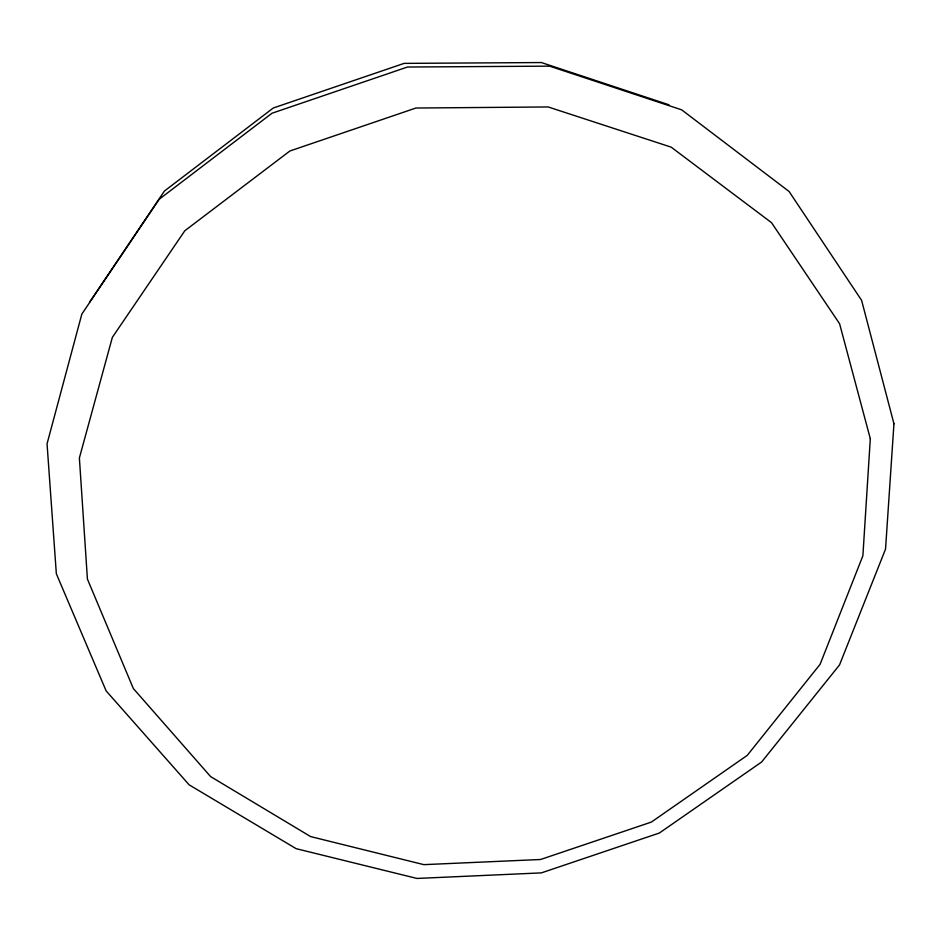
<?xml version="1.0" encoding="UTF-8"?>
<svg xmlns="http://www.w3.org/2000/svg" width="941" height="941" viewBox="0 0 941 941"><rect width="100%" height="100%" fill="white"/><g stroke="black" fill="none" stroke-linecap="round" stroke-linejoin="round"><path stroke-width="1.41" d="M89.548 302.167L164.404 191.07L273.302 107.992L404.124 63.376L541.393 62.553L669.063 104.816M870.307 438.706L862.885 555.79L820.093 664.311L747.236 755.388L651.337 822.093L540.569 859.498L423.85 864.65L310.624 836.584L210.608 776.596L133.34 688.518L87.419 579.08L79.385 457.973L112.355 337.36L184.812 230.757L289.887 150.995L415.934 108.027L548.156 106.956L671.168 147.149L771.526 222.676L839.595 323.739L870.307 438.706M893.95 423.779L885.54 549.097L839.501 664.969L761.61 762.022L659.359 833.032L541.357 872.883L416.981 878.447L296.156 848.676L189.141 784.841L106.11 690.859L56.342 573.763L47.05 443.811L81.832 314.094L159.229 199.221L271.996 113.238L407.488 67.023L549.626 66.141L681.672 109.838L789.087 191.482L861.603 300.355L893.95 423.779"/></g></svg>
